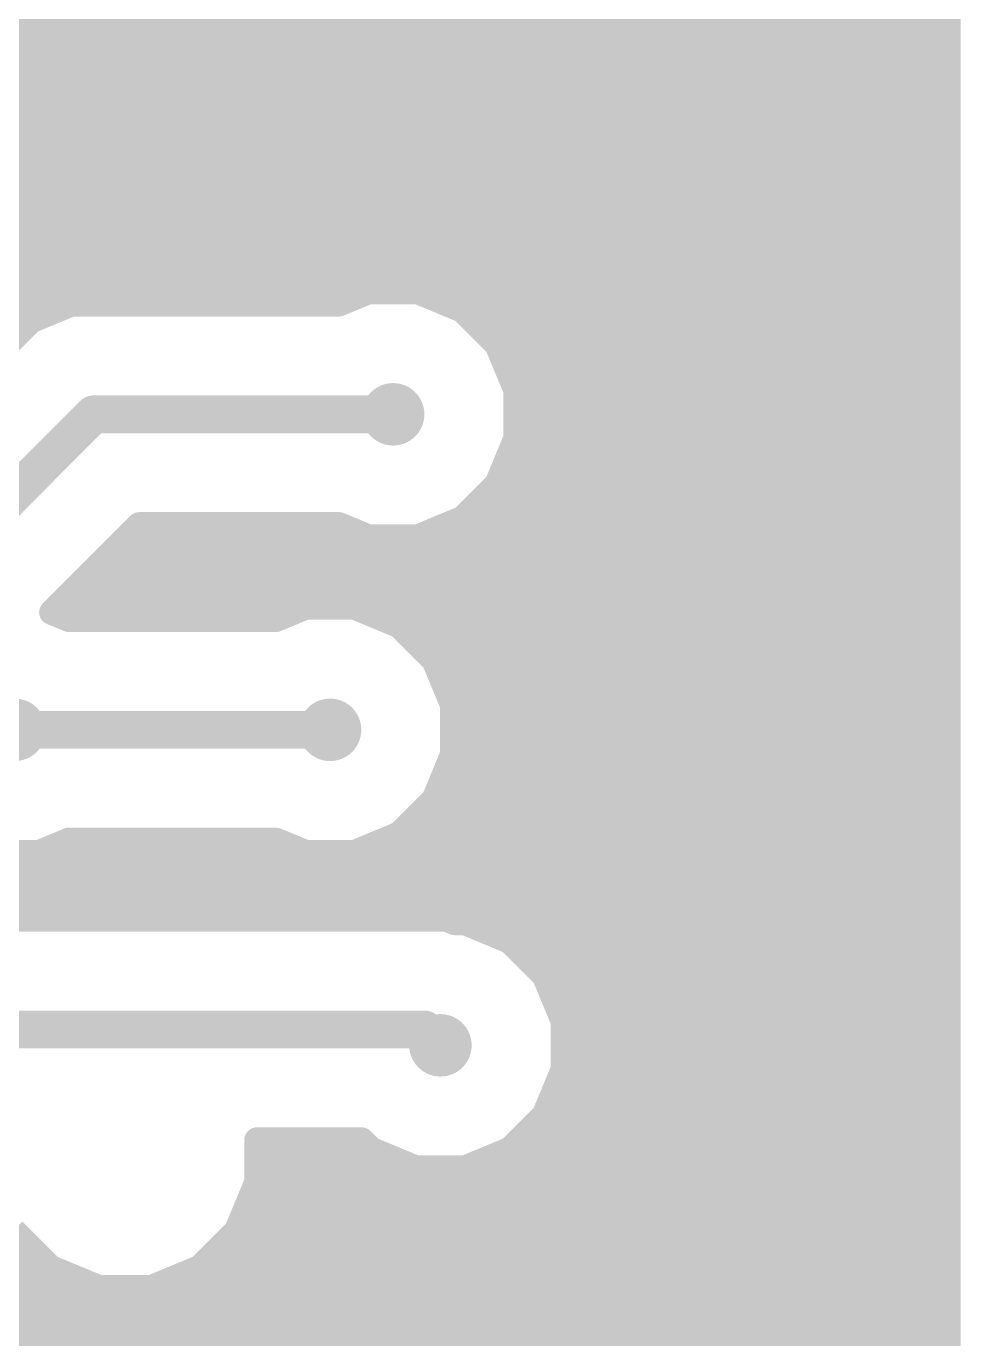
# Model space of a CAD drawing. Extents: x 0 to 141, y 0 to 150.
# Drawn here: x 72.32 to 87.38, y 102.21 to 123.34 of the extents above; entities that cross this region are included whole.
import ezdxf

# ---------------------------------------------------------------- set-up
doc = ezdxf.new("R2010")
doc.units = 0
doc.layers.add('16', color=175, linetype='CONTINUOUS')
doc.layers.add('18', color=82, linetype='CONTINUOUS')

# ---------------------------------------------------------------- blocks, each defined once
blk = doc.blocks.new('ROUNDV')
at = {"const_width": 0.5}
blk.add_lwpolyline([(0, -0.25, 1), (0, 0.25, 1), (0, -0.25)], format="xyb", dxfattribs=at)

msp = doc.modelspace()

# ---------------------------------------------------------------- linework, layer by layer
at = {"layer": '16'}
for points, const_width in [([(87.1728, 130.2673), (87.1728, 87.3055)], 0.4064), ([(56.4132, 123.5456), (87.1728, 123.5456)], 0.4064), ([(56.4132, 123.1392), (87.1728, 123.1392)], 0.4064), ([(56.4132, 122.7328), (87.1728, 122.7328)], 0.4064), ([(65.7822, 122.3264), (87.1728, 122.3264)], 0.4064), ([(66.549, 121.92), (87.1728, 121.92)], 0.4064), ([(66.9543, 121.5136), (87.1728, 121.5136)], 0.4064), ([(67.1227, 121.1072), (87.1728, 121.1072)], 0.4064), ([(67.2544, 120.7008), (87.1728, 120.7008)], 0.4064), ([(67.2544, 120.2944), (87.1728, 120.2944)], 0.4064), ([(67.2068, 119.888), (87.1728, 119.888)], 0.4064), ([(67.056, 119.4816), (87.1728, 119.4816)], 0.4064), ([(67.056, 119.0752), (87.1728, 119.0752)], 0.4064), ([(77.8389, 119.0704), (77.3599, 118.872)], 0.4064), ([(78.6251, 119.0704), (77.8389, 119.0704)], 0.4064), ([(79.3515, 118.7695), (78.6251, 119.0704)], 0.4064), ([(73.0523, 118.872), (72.3988, 118.6013)], 0.4064), ([(77.3599, 118.872), (73.0523, 118.872)], 0.4064), ([(67.056, 118.6688), (72.5618, 118.6688)], 0.4064), ([(72.3988, 118.6013), (71.8987, 118.1012)], 0.4064), ([(79.9075, 118.2135), (79.3515, 118.7695)], 0.4064), ([(79.4522, 118.6688), (87.1728, 118.6688)], 0.4064), ([(79.8586, 118.2624), (87.1728, 118.2624)], 0.4064), ([(80.2084, 117.4871), (79.9075, 118.2135)], 0.4064), ([(80.0556, 117.856), (87.1728, 117.856)], 0.4064), ([(80.2084, 116.7009), (80.2084, 117.4871)], 0.4064), ([(80.2084, 117.4496), (87.1728, 117.4496)], 0.4064), ([(70.104, 113.792), (73.406, 117.094)], 0.6096), ([(73.406, 117.094), (78.232, 117.094)], 0.6096), ([(80.2084, 117.0432), (87.1728, 117.0432)], 0.4064), ([(79.9075, 115.9745), (80.2084, 116.7009)], 0.4064), ([(80.1819, 116.6368), (87.1728, 116.6368)], 0.4064), ([(80.0135, 116.2304), (87.1728, 116.2304)], 0.4064), ([(79.3515, 115.4185), (79.9075, 115.9745)], 0.4064), ([(79.7571, 115.824), (87.1728, 115.824)], 0.4064), ([(78.6251, 115.1176), (79.3515, 115.4185)], 0.4064), ([(79.3494, 115.4176), (87.1728, 115.4176)], 0.4064), ([(72.7326, 113.9061), (74.1425, 115.316)], 0.4064), ([(74.1425, 115.316), (77.3599, 115.316)], 0.4064), ([(77.3599, 115.316), (77.8389, 115.1176)], 0.4064), ([(73.8377, 115.0112), (87.1728, 115.0112)], 0.4064), ([(77.8389, 115.1176), (78.6251, 115.1176)], 0.4064), ([(73.4313, 114.6048), (87.1728, 114.6048)], 0.4064), ([(73.0249, 114.1984), (87.1728, 114.1984)], 0.4064), ([(76.8229, 113.9904), (76.3439, 113.792)], 0.4064), ([(77.6091, 113.9904), (76.8229, 113.9904)], 0.4064), ([(78.3355, 113.6895), (77.6091, 113.9904)], 0.4064), ([(73.0081, 113.792), (72.7326, 113.9061)], 0.4064), ([(76.3439, 113.792), (73.0081, 113.792)], 0.4064), ([(73.0081, 113.792), (76.3439, 113.792)], 0.4064), ([(78.0881, 113.792), (87.1728, 113.792)], 0.4064), ([(78.8915, 113.1335), (78.3355, 113.6895)], 0.4064), ([(78.6394, 113.3856), (87.1728, 113.3856)], 0.4064), ([(79.1924, 112.4071), (78.8915, 113.1335)], 0.4064), ([(78.9554, 112.9792), (87.1728, 112.9792)], 0.4064), ([(79.1238, 112.5728), (87.1728, 112.5728)], 0.4064), ([(79.1924, 111.6209), (79.1924, 112.4071)], 0.4064), ([(72.136, 112.014), (77.216, 112.014)], 0.6096), ([(79.1924, 112.1664), (87.1728, 112.1664)], 0.4064), ([(78.8915, 110.8945), (79.1924, 111.6209)], 0.4064), ([(79.1924, 111.76), (87.1728, 111.76)], 0.4064), ([(79.0817, 111.3536), (87.1728, 111.3536)], 0.4064), ([(78.3355, 110.3385), (78.8915, 110.8945)], 0.4064), ([(78.9134, 110.9472), (87.1728, 110.9472)], 0.4064), ([(78.5379, 110.5408), (87.1728, 110.5408)], 0.4064), ([(77.6091, 110.0376), (78.3355, 110.3385)], 0.4064), ([(72.5291, 110.0376), (73.0081, 110.236)], 0.4064), ([(72.7628, 110.1344), (76.5892, 110.1344)], 0.4064), ([(73.0081, 110.236), (76.3439, 110.236)], 0.4064), ([(76.3439, 110.236), (76.8229, 110.0376)], 0.4064), ([(77.8428, 110.1344), (87.1728, 110.1344)], 0.4064), ([(71.7429, 110.0376), (72.5291, 110.0376)], 0.4064), ([(76.8229, 110.0376), (77.6091, 110.0376)], 0.4064), ([(62.8075, 109.728), (87.1728, 109.728)], 0.4064), ([(63.2139, 109.3216), (87.1728, 109.3216)], 0.4064), ([(79.0937, 108.966), (70.5123, 108.966)], 0.4064), ([(79.2279, 108.9104), (79.0937, 108.966)], 0.4064), ([(79.2163, 108.9152), (87.1728, 108.9152)], 0.4064), ([(79.3871, 108.9104), (79.2279, 108.9104)], 0.4064), ([(80.1135, 108.6095), (79.3871, 108.9104)], 0.4064), ([(80.6695, 108.0535), (80.1135, 108.6095)], 0.4064), ([(80.2142, 108.5088), (87.1728, 108.5088)], 0.4064), ([(80.6206, 108.1024), (87.1728, 108.1024)], 0.4064), ([(80.9704, 107.3271), (80.6695, 108.0535)], 0.4064), ([(80.8176, 107.696), (87.1728, 107.696)], 0.4064), ([(70.866, 107.188), (78.74, 107.188)], 0.6096), ([(78.74, 107.188), (78.994, 106.934)], 0.6096), ([(80.9704, 106.5409), (80.9704, 107.3271)], 0.4064), ([(80.9704, 107.2896), (87.1728, 107.2896)], 0.4064), ([(80.9704, 106.8832), (87.1728, 106.8832)], 0.4064), ([(80.6695, 105.8145), (80.9704, 106.5409)], 0.4064), ([(80.9439, 106.4768), (87.1728, 106.4768)], 0.4064), ([(80.7755, 106.0704), (87.1728, 106.0704)], 0.4064), ([(80.1135, 105.2585), (80.6695, 105.8145)], 0.4064), ([(80.5191, 105.664), (87.1728, 105.664)], 0.4064), ([(76.0372, 104.7337), (76.0372, 105.41)], 0.4064), ([(76.0372, 105.41), (77.7229, 105.41)], 0.4064), ([(76.0372, 105.2576), (77.8766, 105.2576)], 0.4064), ([(77.7229, 105.41), (77.8745, 105.2585)], 0.4064), ([(77.8745, 105.2585), (78.6009, 104.9576)], 0.4064), ([(79.3871, 104.9576), (80.1135, 105.2585)], 0.4064), ([(80.1114, 105.2576), (87.1728, 105.2576)], 0.4064), ([(76.0372, 104.8512), (87.1728, 104.8512)], 0.4064), ([(78.6009, 104.9576), (79.3871, 104.9576)], 0.4064), ([(75.714, 103.9533), (76.0372, 104.7337)], 0.4064), ([(75.9175, 104.4448), (87.1728, 104.4448)], 0.4064), ([(75.7492, 104.0384), (87.1728, 104.0384)], 0.4064), ([(72.114, 103.9533), (72.7113, 103.356)], 0.4064), ([(75.1167, 103.356), (75.714, 103.9533)], 0.4064), ([(67.0052, 103.632), (72.4353, 103.632)], 0.4064), ([(75.3927, 103.632), (87.1728, 103.632)], 0.4064), ([(72.7113, 103.356), (73.4917, 103.0328)], 0.4064), ([(74.3363, 103.0328), (75.1167, 103.356)], 0.4064), ([(67.0052, 103.2256), (73.0262, 103.2256)], 0.4064), ([(74.8018, 103.2256), (87.1728, 103.2256)], 0.4064), ([(73.4917, 103.0328), (74.3363, 103.0328)], 0.4064), ([(67.0052, 102.8192), (87.1728, 102.8192)], 0.4064), ([(67.0052, 102.4128), (87.1728, 102.4128)], 0.4064), ([(67.0052, 102.0064), (87.1728, 102.0064)], 0.4064)]:
    msp.add_lwpolyline(points, dxfattribs=dict(at, const_width=const_width))
for points, const_width in [([(87.1728, 123.0376, 1), (87.1728, 123.2408)], 0.2032), ([(87.1728, 122.6312, 1), (87.1728, 122.8344)], 0.2032), ([(87.1728, 122.2248, 1), (87.1728, 122.428)], 0.2032), ([(87.1728, 121.8184, 1), (87.1728, 122.0216)], 0.2032), ([(87.1728, 121.412, 1), (87.1728, 121.6152)], 0.2032), ([(87.1728, 121.0056, 1), (87.1728, 121.2088)], 0.2032), ([(87.1728, 120.5992, 1), (87.1728, 120.8024)], 0.2032), ([(87.1728, 120.1928, 1), (87.1728, 120.396)], 0.2032), ([(87.1728, 119.7864, 1), (87.1728, 119.9896)], 0.2032), ([(87.1728, 119.38, 1), (87.1728, 119.5832)], 0.2032), ([(77.8389, 119.172, 1), (77.8389, 118.9688)], 0.2032), ([(77.8777, 118.9765, 1), (77.8, 119.1643)], 0.2032), ([(78.664, 119.1643, 1), (78.5863, 118.9765)], 0.2032), ([(78.6251, 118.9688, 1), (78.6251, 119.172)], 0.2032), ([(87.1728, 118.9736, 1), (87.1728, 119.1768)], 0.2032), ([(73.0523, 118.9736, 1), (73.0523, 118.7704)], 0.2032), ([(73.0912, 118.7781, 1), (73.0135, 118.9659)], 0.2032), ([(77.321, 118.9659, 1), (77.3988, 118.7781)], 0.2032), ([(77.3599, 118.7704, 1), (77.3599, 118.9736)], 0.2032), ([(72.36, 118.6952, 1), (72.4377, 118.5074)], 0.2032), ([(72.4707, 118.5295, 1), (72.327, 118.6732)], 0.2032), ([(72.5618, 118.5672, 1), (72.5618, 118.7704)], 0.2032), ([(79.4234, 118.8414, 1), (79.2797, 118.6977)], 0.2032), ([(79.3127, 118.6756, 1), (79.3904, 118.8634)], 0.2032), ([(79.4522, 118.7704, 1), (79.4522, 118.5672)], 0.2032), ([(87.1728, 118.5672, 1), (87.1728, 118.7704)], 0.2032), ([(79.8586, 118.364, 1), (79.8586, 118.1608)], 0.2032), ([(80.0014, 118.2524, 1), (79.8136, 118.1747)], 0.2032), ([(79.8357, 118.1417, 1), (79.9794, 118.2854)], 0.2032), ([(87.1728, 118.1608, 1), (87.1728, 118.364)], 0.2032), ([(80.0556, 117.9576, 1), (80.0556, 117.7544)], 0.2032), ([(87.1728, 117.7544, 1), (87.1728, 117.9576)], 0.2032), ([(80.31, 117.4871, 1), (80.1068, 117.4871)], 0.2032), ([(80.2084, 117.5512, 1), (80.2084, 117.348)], 0.2032), ([(80.1145, 117.4483, 1), (80.3023, 117.526)], 0.2032), ([(87.1728, 117.348, 1), (87.1728, 117.5512)], 0.2032), ([(73.406, 117.2464, 1), (73.406, 116.9416)], 0.3048), ([(73.5138, 116.9862, 1), (73.2982, 117.2018)], 0.3048), ([(78.232, 116.9416, 1), (78.232, 117.2464)], 0.3048), ([(80.2084, 117.1448, 1), (80.2084, 116.9416)], 0.2032), ([(87.1728, 116.9416, 1), (87.1728, 117.1448)], 0.2032), ([(80.3023, 116.662, 1), (80.1145, 116.7397)], 0.2032), ([(80.1819, 116.7384, 1), (80.1819, 116.5352)], 0.2032), ([(80.1068, 116.7009, 1), (80.31, 116.7009)], 0.2032), ([(87.1728, 116.5352, 1), (87.1728, 116.7384)], 0.2032), ([(80.0135, 116.332, 1), (80.0135, 116.1288)], 0.2032), ([(87.1728, 116.1288, 1), (87.1728, 116.332)], 0.2032), ([(79.7571, 115.9256, 1), (79.7571, 115.7224)], 0.2032), ([(79.8136, 116.0133, 1), (80.0014, 115.9356)], 0.2032), ([(79.9794, 115.9026, 1), (79.8357, 116.0463)], 0.2032), ([(87.1728, 115.7224, 1), (87.1728, 115.9256)], 0.2032), ([(79.3494, 115.5192, 1), (79.3494, 115.316)], 0.2032), ([(79.3904, 115.3246, 1), (79.3127, 115.5124)], 0.2032), ([(87.1728, 115.316, 1), (87.1728, 115.5192)], 0.2032), ([(74.1425, 115.4176, 1), (74.1425, 115.2144)], 0.2032), ([(74.2143, 115.2442, 1), (74.0706, 115.3878)], 0.2032), ([(77.3988, 115.4099, 1), (77.321, 115.2221)], 0.2032), ([(77.3599, 115.2144, 1), (77.3599, 115.4176)], 0.2032), ([(79.2797, 115.4903, 1), (79.4234, 115.3466)], 0.2032), ([(73.8377, 115.1128, 1), (73.8377, 114.9096)], 0.2032), ([(77.8389, 115.2192, 1), (77.8389, 115.016)], 0.2032), ([(77.8, 115.0237, 1), (77.8777, 115.2115)], 0.2032), ([(78.5863, 115.2115, 1), (78.664, 115.0237)], 0.2032), ([(78.6251, 115.016, 1), (78.6251, 115.2192)], 0.2032), ([(87.1728, 114.9096, 1), (87.1728, 115.1128)], 0.2032), ([(73.4313, 114.7064, 1), (73.4313, 114.5032)], 0.2032), ([(87.1728, 114.5032, 1), (87.1728, 114.7064)], 0.2032), ([(73.0249, 114.3, 1), (73.0249, 114.0968)], 0.2032), ([(87.1728, 114.0968, 1), (87.1728, 114.3)], 0.2032), ([(76.8229, 114.092, 1), (76.8229, 113.8888)], 0.2032), ([(76.8617, 113.8965, 1), (76.784, 114.0843)], 0.2032), ([(77.648, 114.0843, 1), (77.5703, 113.8965)], 0.2032), ([(77.6091, 113.8888, 1), (77.6091, 114.092)], 0.2032), ([(72.6607, 113.978, 1), (72.8044, 113.8343)], 0.2032), ([(72.7715, 114, 1), (72.6937, 113.8123)], 0.2032), ([(73.0081, 113.8936, 1), (73.0081, 113.6904)], 0.2032), ([(73.0081, 113.8936, 1), (73.0081, 113.6904)], 0.2032), ([(72.9692, 113.6981, 1), (73.047, 113.8859)], 0.2032), ([(76.305, 113.8859, 1), (76.3828, 113.6981)], 0.2032), ([(76.3439, 113.6904, 1), (76.3439, 113.8936)], 0.2032), ([(76.3439, 113.6904, 1), (76.3439, 113.8936)], 0.2032), ([(78.0881, 113.8936, 1), (78.0881, 113.6904)], 0.2032), ([(87.1728, 113.6904, 1), (87.1728, 113.8936)], 0.2032), ([(78.4074, 113.7614, 1), (78.2637, 113.6177)], 0.2032), ([(78.2967, 113.5956, 1), (78.3744, 113.7834)], 0.2032), ([(78.6394, 113.4872, 1), (78.6394, 113.284)], 0.2032), ([(87.1728, 113.284, 1), (87.1728, 113.4872)], 0.2032), ([(78.9854, 113.1724, 1), (78.7976, 113.0947)], 0.2032), ([(78.8197, 113.0617, 1), (78.9634, 113.2054)], 0.2032), ([(78.9554, 113.0808, 1), (78.9554, 112.8776)], 0.2032), ([(87.1728, 112.8776, 1), (87.1728, 113.0808)], 0.2032), ([(79.1238, 112.6744, 1), (79.1238, 112.4712)], 0.2032), ([(87.1728, 112.4712, 1), (87.1728, 112.6744)], 0.2032), ([(79.294, 112.4071, 1), (79.0908, 112.4071)], 0.2032), ([(79.0985, 112.3683, 1), (79.2863, 112.446)], 0.2032), ([(77.216, 111.8616, 1), (77.216, 112.1664)], 0.3048), ([(79.1924, 112.268, 1), (79.1924, 112.0648)], 0.2032), ([(87.1728, 112.0648, 1), (87.1728, 112.268)], 0.2032), ([(79.1924, 111.8616, 1), (79.1924, 111.6584)], 0.2032), ([(79.2863, 111.582, 1), (79.0985, 111.6597)], 0.2032), ([(87.1728, 111.6584, 1), (87.1728, 111.8616)], 0.2032), ([(79.0908, 111.6209, 1), (79.294, 111.6209)], 0.2032), ([(79.0817, 111.4552, 1), (79.0817, 111.252)], 0.2032), ([(87.1728, 111.252, 1), (87.1728, 111.4552)], 0.2032), ([(78.7976, 110.9333, 1), (78.9854, 110.8556)], 0.2032), ([(78.9134, 111.0488, 1), (78.9134, 110.8456)], 0.2032), ([(78.9634, 110.8226, 1), (78.8197, 110.9663)], 0.2032), ([(87.1728, 110.8456, 1), (87.1728, 111.0488)], 0.2032), ([(78.5379, 110.6424, 1), (78.5379, 110.4392)], 0.2032), ([(87.1728, 110.4392, 1), (87.1728, 110.6424)], 0.2032), ([(78.3744, 110.2446, 1), (78.2967, 110.4324)], 0.2032), ([(72.7628, 110.236, 1), (72.7628, 110.0328)], 0.2032), ([(73.0081, 110.3376, 1), (73.0081, 110.1344)], 0.2032), ([(73.047, 110.1421, 1), (72.9692, 110.3299)], 0.2032), ([(76.3828, 110.3299, 1), (76.305, 110.1421)], 0.2032), ([(76.3439, 110.1344, 1), (76.3439, 110.3376)], 0.2032), ([(76.5892, 110.0328, 1), (76.5892, 110.236)], 0.2032), ([(77.8428, 110.236, 1), (77.8428, 110.0328)], 0.2032), ([(78.2637, 110.4103, 1), (78.4074, 110.2666)], 0.2032), ([(87.1728, 110.0328, 1), (87.1728, 110.236)], 0.2032), ([(72.4903, 110.1315, 1), (72.568, 109.9437)], 0.2032), ([(72.5291, 109.936, 1), (72.5291, 110.1392)], 0.2032), ([(76.8229, 110.1392, 1), (76.8229, 109.936)], 0.2032), ([(76.784, 109.9437, 1), (76.8617, 110.1315)], 0.2032), ([(77.5703, 110.1315, 1), (77.648, 109.9437)], 0.2032), ([(77.6091, 109.936, 1), (77.6091, 110.1392)], 0.2032), ([(87.1728, 109.6264, 1), (87.1728, 109.8296)], 0.2032), ([(87.1728, 109.22, 1), (87.1728, 109.4232)], 0.2032), ([(79.1325, 109.0599, 1), (79.0548, 108.8721)], 0.2032), ([(79.0937, 108.8644, 1), (79.0937, 109.0676)], 0.2032), ([(79.2163, 109.0168, 1), (79.2163, 108.8136)], 0.2032), ([(79.2279, 109.012, 1), (79.2279, 108.8088)], 0.2032), ([(79.189, 108.8165, 1), (79.2668, 109.0043)], 0.2032), ([(79.426, 109.0043, 1), (79.3483, 108.8165)], 0.2032), ([(79.3871, 108.8088, 1), (79.3871, 109.012)], 0.2032), ([(87.1728, 108.8136, 1), (87.1728, 109.0168)], 0.2032), ([(80.1854, 108.6814, 1), (80.0417, 108.5377)], 0.2032), ([(80.0747, 108.5156, 1), (80.1524, 108.7034)], 0.2032), ([(80.2142, 108.6104, 1), (80.2142, 108.4072)], 0.2032), ([(87.1728, 108.4072, 1), (87.1728, 108.6104)], 0.2032), ([(80.6206, 108.204, 1), (80.6206, 108.0008)], 0.2032), ([(80.7634, 108.0924, 1), (80.5756, 108.0147)], 0.2032), ([(80.5977, 107.9817, 1), (80.7414, 108.1254)], 0.2032), ([(87.1728, 108.0008, 1), (87.1728, 108.204)], 0.2032), ([(80.8176, 107.7976, 1), (80.8176, 107.5944)], 0.2032), ([(87.1728, 107.5944, 1), (87.1728, 107.7976)], 0.2032), ([(78.8478, 107.2958, 1), (78.6322, 107.0802)], 0.3048), ([(78.74, 107.0356, 1), (78.74, 107.3404)], 0.3048), ([(81.072, 107.3271, 1), (80.8688, 107.3271)], 0.2032), ([(80.9704, 107.3912, 1), (80.9704, 107.188)], 0.2032), ([(80.8765, 107.2883, 1), (81.0643, 107.366)], 0.2032), ([(87.1728, 107.188, 1), (87.1728, 107.3912)], 0.2032), ([(78.8862, 106.8262, 1), (79.1018, 107.0418)], 0.3048), ([(80.9704, 106.9848, 1), (80.9704, 106.7816)], 0.2032), ([(87.1728, 106.7816, 1), (87.1728, 106.9848)], 0.2032), ([(81.0643, 106.502, 1), (80.8765, 106.5797)], 0.2032), ([(80.9439, 106.5784, 1), (80.9439, 106.3752)], 0.2032), ([(80.8688, 106.5409, 1), (81.072, 106.5409)], 0.2032), ([(87.1728, 106.3752, 1), (87.1728, 106.5784)], 0.2032), ([(80.7755, 106.172, 1), (80.7755, 105.9688)], 0.2032), ([(87.1728, 105.9688, 1), (87.1728, 106.172)], 0.2032), ([(80.5756, 105.8533, 1), (80.7634, 105.7756)], 0.2032), ([(80.7414, 105.7426, 1), (80.5977, 105.8863)], 0.2032), ([(80.5191, 105.7656, 1), (80.5191, 105.5624)], 0.2032), ([(87.1728, 105.5624, 1), (87.1728, 105.7656)], 0.2032), ([(76.1388, 105.41, 1), (75.9356, 105.41)], 0.2032), ([(76.0372, 105.5116, 1), (76.0372, 105.3084)], 0.2032), ([(76.0372, 105.3592, 1), (76.0372, 105.156)], 0.2032), ([(77.7948, 105.4818, 1), (77.6511, 105.3382)], 0.2032), ([(77.7229, 105.3084, 1), (77.7229, 105.5116)], 0.2032), ([(77.9133, 105.3524, 1), (77.8356, 105.1646)], 0.2032), ([(77.8766, 105.156, 1), (77.8766, 105.3592)], 0.2032), ([(80.1114, 105.3592, 1), (80.1114, 105.156)], 0.2032), ([(80.1524, 105.1646, 1), (80.0747, 105.3524)], 0.2032), ([(87.1728, 105.156, 1), (87.1728, 105.3592)], 0.2032), ([(77.8026, 105.1866, 1), (77.9463, 105.3303)], 0.2032), ([(80.0417, 105.3303, 1), (80.1854, 105.1866)], 0.2032), ([(76.0372, 104.9528, 1), (76.0372, 104.7496)], 0.2032), ([(78.6009, 105.0592, 1), (78.6009, 104.856)], 0.2032), ([(78.562, 104.8637, 1), (78.6397, 105.0515)], 0.2032), ([(79.3483, 105.0515, 1), (79.426, 104.8637)], 0.2032), ([(79.3871, 104.856, 1), (79.3871, 105.0592)], 0.2032), ([(87.1728, 104.7496, 1), (87.1728, 104.9528)], 0.2032), ([(75.9356, 104.7337, 1), (76.1388, 104.7337)], 0.2032), ([(76.1311, 104.6948, 1), (75.9433, 104.7725)], 0.2032), ([(75.9175, 104.5464, 1), (75.9175, 104.3432)], 0.2032), ([(87.1728, 104.3432, 1), (87.1728, 104.5464)], 0.2032), ([(75.7492, 104.14, 1), (75.7492, 103.9368)], 0.2032), ([(87.1728, 103.9368, 1), (87.1728, 104.14)], 0.2032), ([(75.6201, 103.9922, 1), (75.8078, 103.9144)], 0.2032), ([(75.7858, 103.8815, 1), (75.6421, 104.0251)], 0.2032), ([(72.4353, 103.5304, 1), (72.4353, 103.7336)], 0.2032), ([(75.3927, 103.7336, 1), (75.3927, 103.5304)], 0.2032), ([(87.1728, 103.5304, 1), (87.1728, 103.7336)], 0.2032), ([(72.7502, 103.4499, 1), (72.6724, 103.2622)], 0.2032), ([(75.1556, 103.2622, 1), (75.0778, 103.4499)], 0.2032), ([(72.6395, 103.2842, 1), (72.7831, 103.4279)], 0.2032), ([(73.0262, 103.124, 1), (73.0262, 103.3272)], 0.2032), ([(74.8018, 103.3272, 1), (74.8018, 103.124)], 0.2032), ([(75.0449, 103.4279, 1), (75.1885, 103.2842)], 0.2032), ([(87.1728, 103.124, 1), (87.1728, 103.3272)], 0.2032), ([(73.4917, 103.1344, 1), (73.4917, 102.9312)], 0.2032), ([(73.4528, 102.9389, 1), (73.5305, 103.1267)], 0.2032), ([(74.2975, 103.1267, 1), (74.3752, 102.9389)], 0.2032), ([(74.3363, 102.9312, 1), (74.3363, 103.1344)], 0.2032), ([(87.1728, 102.7176, 1), (87.1728, 102.9208)], 0.2032), ([(87.1728, 102.3112, 1), (87.1728, 102.5144)], 0.2032), ([(87.1728, 101.9048, 1), (87.1728, 102.108)], 0.2032)]:
    msp.add_lwpolyline(points, format="xyb", dxfattribs=dict(at, const_width=const_width))

# ---------------------------------------------------------------- block references
at = {"layer": '18', "xscale": 1.0064, "yscale": 1.0064}
for p in [(78.232, 117.094), (72.136, 112.014), (77.216, 112.014), (78.994, 106.934)]:
    msp.add_blockref('ROUNDV', p, dxfattribs=at)

doc.saveas('drawing.dxf')
